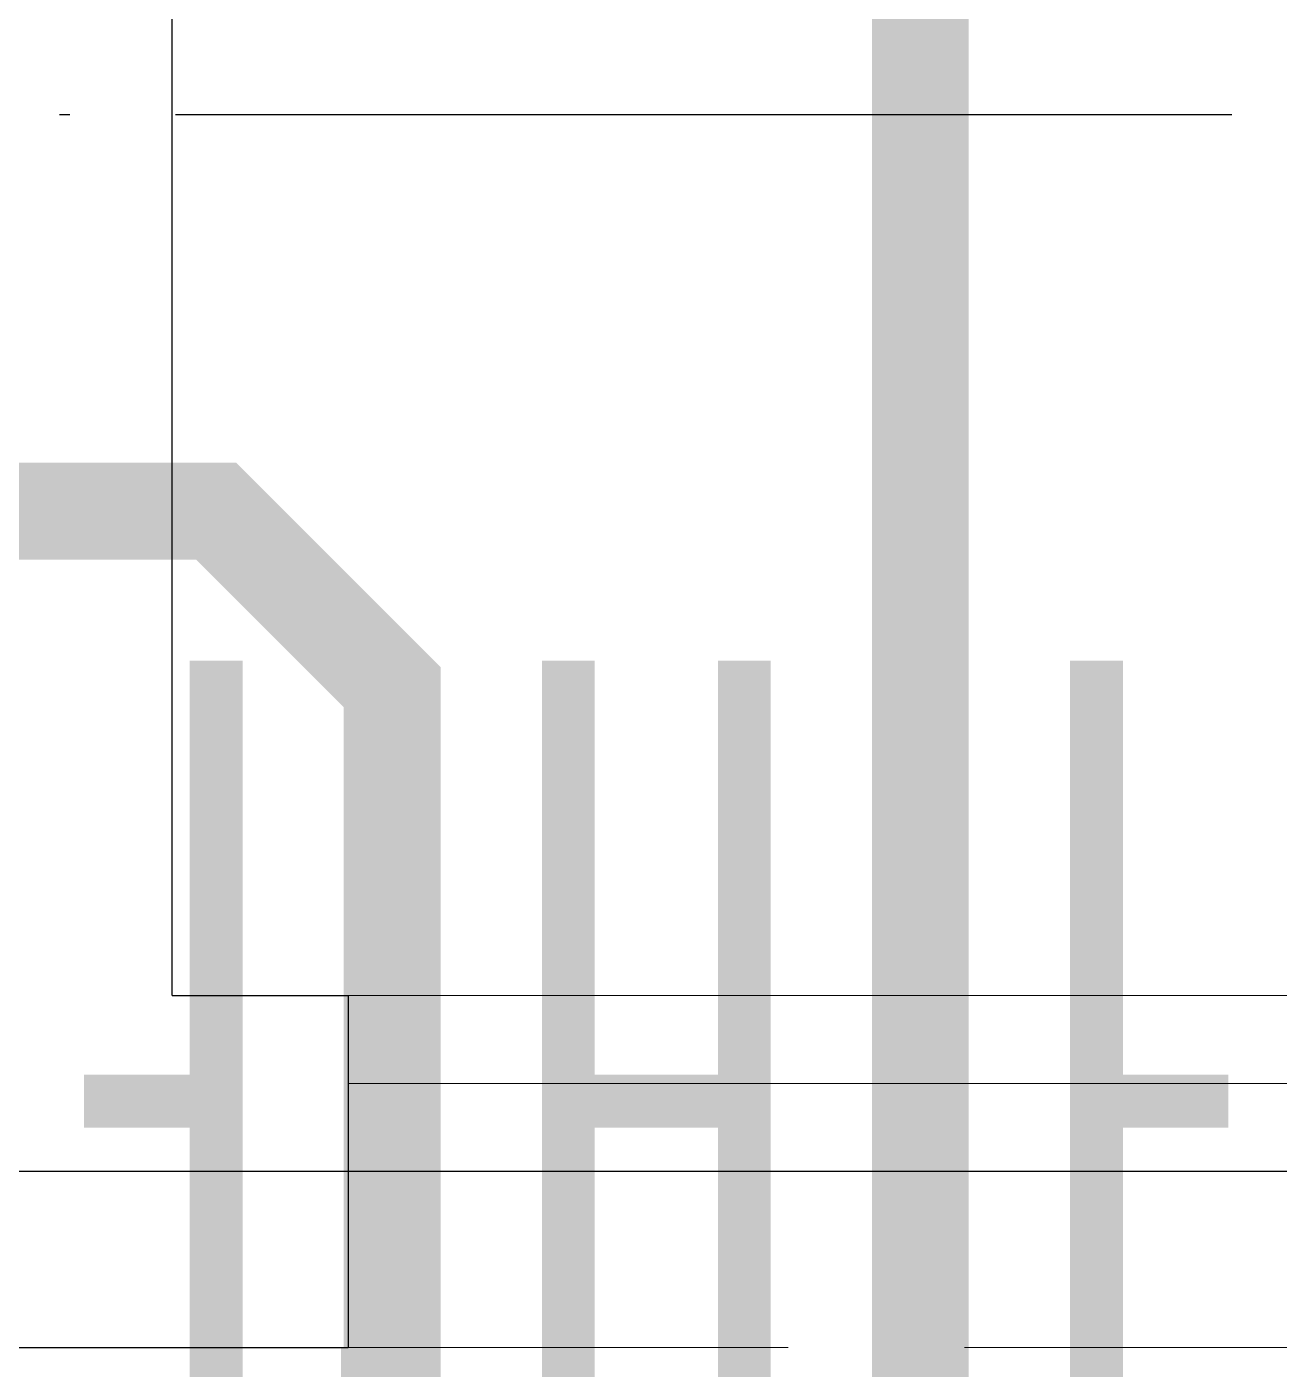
# Model space of a CAD drawing. Extents: x 27938 to 1507990, y 110129 to 923079.
# Drawn here: x 844384 to 845095, y 672545 to 673307 of the extents above; entities that cross this region are included whole.
import ezdxf

# ---------------------------------------------------------------- set-up
doc = ezdxf.new("R2010")
doc.units = 0
doc.header["$LTSCALE"] = 1000
doc.header["$MEASUREMENT"] = 0
doc.linetypes.add('DASH', pattern=[0.35, 0.25, -0.1])
doc.linetypes.add('DOTE', pattern=[2.42, 2, -0.2, 0.02, -0.2])
for name, color, linetype in [('DIM_不分区给水', 3, 'Continuous'), ('DOTE', 1, 'Continuous'), ('PIPE-废水', 31, 'TG_F'), ('VALVE_凝结', 7, 'Continuous'), ('WALL', 9, 'Continuous')]:
    doc.layers.add(name, color=color, linetype=linetype)
doc.layers.add('平面-栏杆', color=135, linetype='Continuous', lineweight=15)
doc.layers.add('平面-看线', color=45, linetype='Continuous', lineweight=15)
doc.styles.add('TG_LINETYPE', font='SIMPLEX', dxfattribs={"width": 0.8, "height": 3, "bigfont": 'HZTXT'})
doc.linetypes.add('TG_F', pattern='A,2,-0.3,["F",TG_LINETYPE,S=0.1,R=0,X=-0.23,Y=-0.15],0', length=2.3)

# ---------------------------------------------------------------- blocks, each defined once
blk = doc.blocks.new('$VALVE$00000553')
at = {"const_width": 30}
for points in [[(0, 100), (0, 175)], [(0, 100), (-250, 100), (-250, 100)], [(0, 100), (250, 100), (250, 100)], [(-250, -100), (-250, -100), (0, -100)], [(250, -100), (250, -100), (0, -100)], [(0, -175), (0, -100)]]:
    blk.add_lwpolyline(points, dxfattribs=at)

msp = doc.modelspace()

# ---------------------------------------------------------------- hatches: boundary and pattern name
at = {"layer": 'PIPE-废水'}
for points in [[(844491.58, 673032.17), (844491.58, 673059.67), (844502.97, 673059.67)], [(844491.58, 673032.17), (844511.02, 673051.62), (844502.97, 673059.67)], [(844491.58, 673032.17), (844491.58, 673059.67), (844502.97, 673059.67)], [(844491.58, 673032.17), (844511.02, 673051.62), (844502.97, 673059.67)], [(844591.58, 672932.17), (844611.02, 672951.62), (844619.08, 672943.56)], [(844591.58, 672932.17), (844611.02, 672951.62), (844619.08, 672943.56)], [(844591.58, 672932.17), (844619.08, 672932.17), (844619.08, 672943.56)], [(844591.58, 672932.17), (844619.08, 672932.17), (844619.08, 672943.56)]]:
    msp.add_hatch(color=256, dxfattribs=at).paths.add_polyline_path(points)

# ---------------------------------------------------------------- linework, layer by layer
at = {"color": 8, "const_width": 8}
msp.add_lwpolyline([(844566.58, 672557.17), (844566.58, 672407.17), (844266.58, 672407.17), (844266.58, 672557.17)], dxfattribs=at)
at = {"layer": 'DIM_不分区给水'}
msp.add_line((850104.08, 672657.17), (829184.09, 672657.17), dxfattribs=at)
at = {"layer": 'DOTE', "color": 169, "linetype": 'DOTE', "ltscale": 0.3}
for p, q in [((879916.58, 673257.17), (825916.58, 673257.17)), ((879916.58, 672657.17), (825916.58, 672657.17))]:
    msp.add_line(p, q, dxfattribs=at)
at = {"layer": 'PIPE-废水', "ltscale": 0.5, "const_width": 55}
for points in [[(844891.58, 672113.52), (844891.58, 673487.17)], [(844891.58, 672113.52), (844891.58, 673487.17)], [(844491.58, 673032.17), (844196.58, 673032.17)], [(844491.58, 673032.17), (844196.58, 673032.17)], [(844491.58, 673032.17), (844591.58, 672932.17)], [(844491.58, 673032.17), (844591.58, 672932.17)], [(844591.58, 672164.31), (844591.58, 672932.17)], [(844591.58, 672164.31), (844591.58, 672932.17)]]:
    msp.add_lwpolyline(points, dxfattribs=at)
at = {"layer": 'WALL', "color": 8}
for p, q in [((844466.58, 672757.17), (844466.58, 673357.17)), ((844466.58, 672757.17), (844466.58, 673357.17)), ((844466.58, 672757.17), (844566.58, 672757.17)), ((844466.58, 672757.17), (844566.58, 672757.17)), ((844566.58, 672757.17), (844566.58, 672557.17)), ((844566.58, 672757.17), (844566.58, 672557.17)), ((844266.58, 672557.17), (844466.58, 672557.17)), ((844466.58, 672557.17), (844466.58, 672557.17)), ((844466.58, 672557.17), (844566.58, 672557.17))]:
    msp.add_line(p, q, dxfattribs=at)
at = {"layer": '平面-栏杆', "color": 8}
for points in [[(844566.58, 672707.17), (849216.58, 672707.17)], [(844566.58, 672707.17), (849216.58, 672707.17)], [(844566.58, 672657.17), (849216.58, 672657.17)], [(844566.58, 672657.17), (849216.58, 672657.17)]]:
    msp.add_lwpolyline(points, dxfattribs=at)
at = {"layer": '平面-看线', "color": 8}
msp.add_lwpolyline([(844566.58, 672757.17), (849216.58, 672757.17)], dxfattribs=at)
msp.add_lwpolyline([(844566.58, 672757.17), (849216.58, 672757.17)], dxfattribs=at)
at = {"layer": '平面-看线', "color": 8, "linetype": 'DASH'}
msp.add_lwpolyline([(844566.58, 672557.17), (849216.58, 672557.17)], dxfattribs=at)

# ---------------------------------------------------------------- block references
at = {"layer": 'VALVE_凝结', "xscale": -1, "rotation": 90}
for p in [(844591.58, 672697.17), (844891.58, 672697.17)]:
    msp.add_blockref('$VALVE$00000553', p, dxfattribs=at)

doc.saveas('drawing.dxf')
